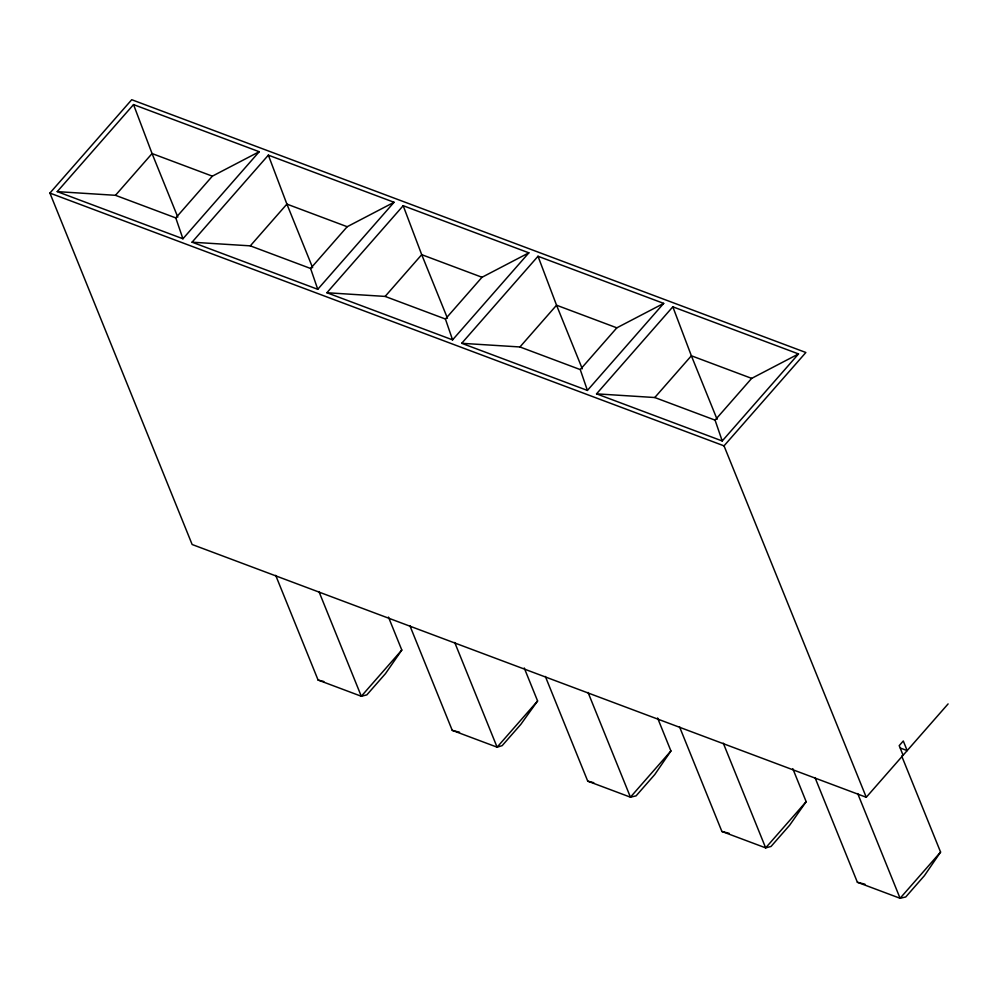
<?xml version="1.0" encoding="UTF-8"?>
<svg xmlns="http://www.w3.org/2000/svg" width="998" height="998" viewBox="0 0 998 998"><rect width="100%" height="100%" fill="white"/><g stroke="black" fill="none" stroke-linecap="round" stroke-linejoin="round"><path stroke-width="1.5" d="M657.582 717.986L670.93 750.97L654.75 774.573L636.1 795.855L630.437 797.177L587.735 781.16L545.357 676.457M901.681 755.985L940.578 852.08L924.398 875.683L905.747 896.965L900.084 898.287L857.382 882.269L815.004 777.567M388.459 617.076L401.807 650.06L385.49 673.613L366.84 694.882L361.313 696.267L318.088 680.05L275.697 575.347M792.811 768.685L806.159 801.681L789.692 825.171L771.042 846.454L765.666 847.876L721.891 831.471L679.513 726.756M524.237 667.986L537.598 700.97L520.831 724.361L502.181 745.631L497.104 747.178L452.244 730.361L409.866 625.646M866.264 797.277L192.14 544.509L49.9 193.076L131.736 99.713L805.86 352.494L724.024 445.856L866.264 797.277L948.1 703.914M57.235 191.628L133.532 104.59L259.218 151.721L182.933 238.759L57.235 191.628L115.469 195.309L175.773 217.913L182.933 238.759M115.469 195.309L152.07 153.555L133.532 104.59M175.773 217.913L212.362 176.159L259.218 151.721M192.065 242.19L268.35 155.152L394.048 202.282L317.751 289.308L192.065 242.19L250.298 245.857L310.59 268.474L317.751 289.308M250.298 245.857L286.9 204.103L268.35 155.152M310.59 268.474L347.192 226.721L394.048 202.282M326.895 292.738L403.18 205.7L528.865 252.831L452.581 339.869L326.895 292.738L385.128 296.418L445.42 319.023L452.581 339.869M385.128 296.418L421.717 254.665L403.18 205.7M445.42 319.023L482.022 277.269L528.865 252.831M461.712 343.3L538.009 256.261L663.695 303.392L587.41 390.43L461.712 343.3L519.946 346.967L580.25 369.584L587.41 390.43M519.946 346.967L556.547 305.213L538.009 256.261M580.25 369.584L616.839 327.831L663.695 303.392M596.542 393.848L672.827 306.81L798.525 353.941L722.228 440.979L596.542 393.848L654.775 397.528L715.067 420.133L722.228 440.979M401.807 650.06L361.313 696.267L318.936 591.552M654.775 397.528L691.377 355.775L672.827 306.81M715.067 420.133L751.669 378.379L798.525 353.941M537.598 700.97L497.104 747.178L454.714 642.462M670.93 750.97L630.437 797.177L588.059 692.462M806.159 801.681L765.666 847.876L723.288 743.173M940.578 852.08L900.084 898.287L857.706 793.572M318.088 680.05L323.851 681.522M587.735 781.16L593.773 782.706M857.382 882.269L864.942 884.203M452.244 730.361L459.567 732.245M721.891 831.471L729.139 833.318M212.362 176.159L152.07 153.555L177.806 217.127M347.192 226.721L286.9 204.103L312.623 267.689M482.022 277.269L421.717 254.665L447.453 318.237M616.839 327.831L556.547 305.213L582.283 368.798M751.669 378.379L691.377 355.775L717.1 419.347M49.9 193.076L724.024 445.856M900.446 748.076L907.182 750.596L903.29 740.978L899.198 745.643L903.09 755.261"/></g></svg>
